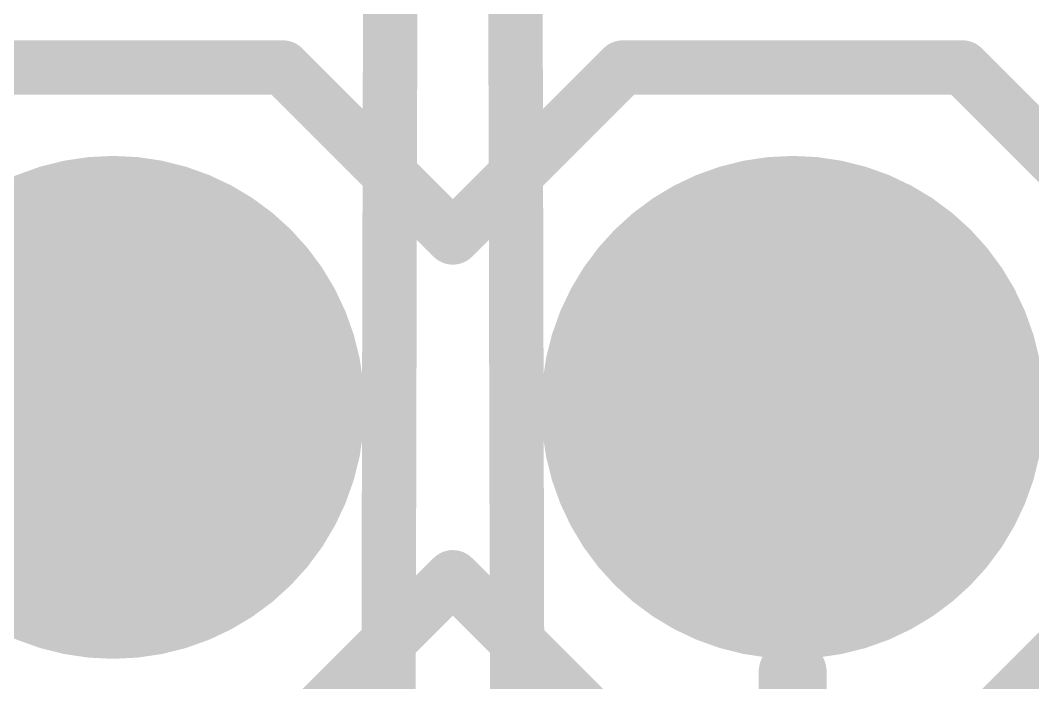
# Model space of a CAD drawing. Extents: x -11.8 to 66.2, y -19.6 to 35.5.
# Drawn here: x 14.893 to 18.677, y 24.371 to 26.847 of the extents above; entities that cross this region are included whole.
import ezdxf

# ---------------------------------------------------------------- set-up
doc = ezdxf.new("R2010")
doc.units = 0
for name, color, linetype in [('1', 12, 'CONTINUOUS'), ('17', 110, 'CONTINUOUS'), ('21', 41, 'CONTINUOUS'), ('22', 40, 'CONTINUOUS'), ('51', 53, 'CONTINUOUS')]:
    doc.layers.add(name, color=color, linetype=linetype)

# ---------------------------------------------------------------- blocks, each defined once
blk = doc.blocks.new('RECT')
blk.add_solid([(-0.5, -0.5), (0.5, -0.5), (-0.5, 0.5), (0.5, 0.5)])
blk = doc.blocks.new('ROUNDP')
at = {"const_width": 0.5}
blk.add_lwpolyline([(0, -0.25, 1), (0, 0.25, 1), (0, -0.25)], format="xyb", dxfattribs=at)

msp = doc.modelspace()

# ---------------------------------------------------------------- linework, layer by layer
at = {"layer": '1', "const_width": 0.2032}
for points in [[(16.256, 18.5928), (16.2814, 29.2354)], [(16.764, 18.5928), (16.7386, 29.2354)]]:
    msp.add_lwpolyline(points, dxfattribs=at)
at = {"layer": '21', "const_width": 0.2032}
for points in [[(14.605, 26.67), (15.875, 26.67)], [(15.875, 26.67), (16.51, 26.035)], [(16.51, 26.035), (17.145, 26.67)], [(17.145, 26.67), (18.415, 26.67)], [(18.415, 26.67), (19.05, 26.035)], [(16.51, 24.765), (15.875, 24.13)], [(17.145, 24.13), (16.51, 24.765)], [(19.05, 24.765), (18.415, 24.13)]]:
    msp.add_lwpolyline(points, dxfattribs=at)
at = {"layer": '21', "const_width": 0.1016}
for points in [[(15.9109, 26.7059, 1), (15.8391, 26.6341)], [(15.875, 26.6192, 1), (15.875, 26.7208)], [(17.145, 26.7208, 1), (17.145, 26.6192)], [(17.1809, 26.6341, 1), (17.1091, 26.7059)], [(18.4509, 26.7059, 1), (18.3791, 26.6341)], [(18.415, 26.6192, 1), (18.415, 26.7208)], [(16.4741, 26.0709, 1), (16.5459, 25.9991)], [(16.4741, 25.9991, 1), (16.5459, 26.0709)], [(16.5459, 24.8009, 1), (16.4741, 24.7291)], [(16.5459, 24.7291, 1), (16.4741, 24.8009)]]:
    msp.add_lwpolyline(points, format="xyb", dxfattribs=at)
at = {"layer": '22', "const_width": 0.254}
msp.add_lwpolyline([(17.78, 23.8252), (17.78, 24.4094)], dxfattribs=at)
at = {"layer": '22', "const_width": 0.127}
msp.add_lwpolyline([(17.8435, 24.4094, 1), (17.7165, 24.4094)], format="xyb", dxfattribs=at)

# ---------------------------------------------------------------- block references
at = {"layer": '17', "xscale": 1.8796, "yscale": 1.8796, "rotation": 90}
for p in [(15.24, 25.4), (15.24, 25.4), (17.78, 25.4), (17.78, 25.4)]:
    msp.add_blockref('ROUNDP', p, dxfattribs=at)
at = {"layer": '51', "xscale": 0.508, "yscale": 0.508}
for p in [(15.24, 25.4), (17.78, 25.4)]:
    msp.add_blockref('RECT', p, dxfattribs=at)

doc.saveas('drawing.dxf')
